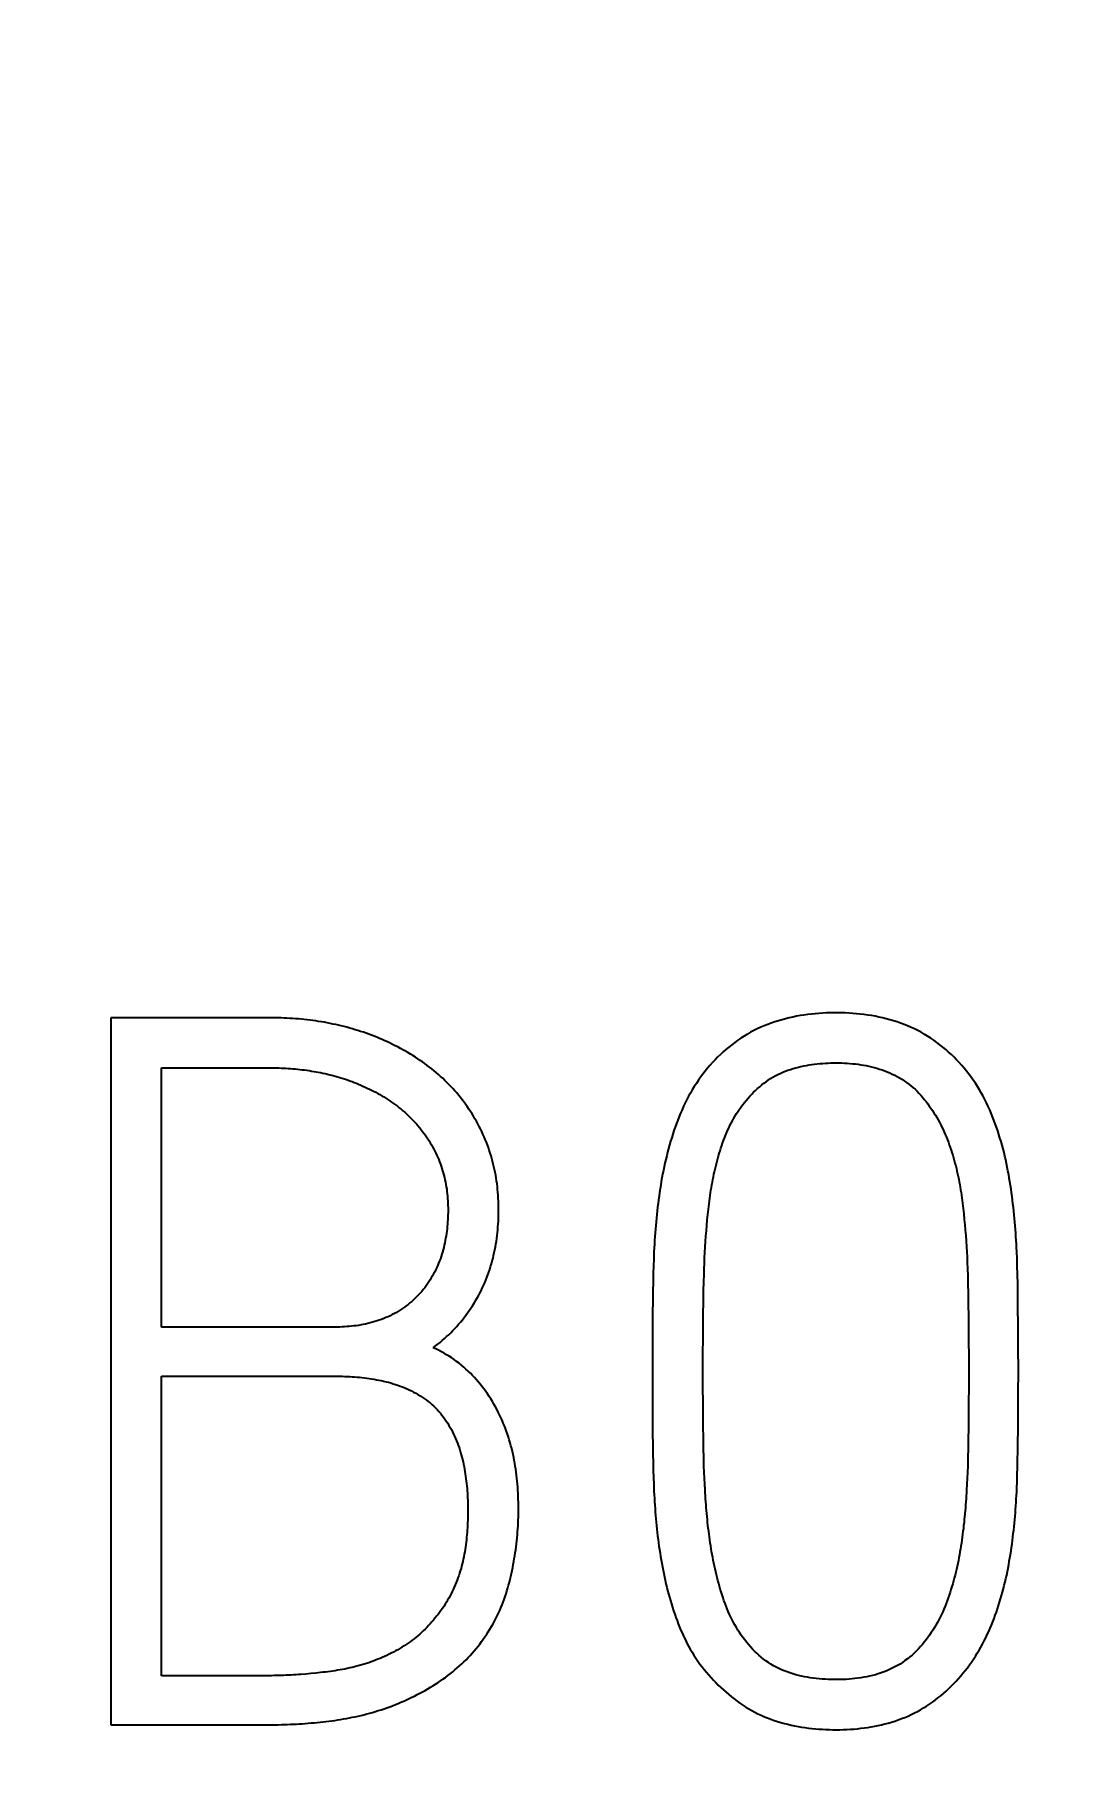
# Model space of a CAD drawing. Extents: x 0 to 420, y 0 to 297.
# Drawn here: x 134.59 to 136.938, y 169.055 to 172.96 of the extents above; entities that cross this region are included whole.
import ezdxf
from ezdxf.enums import TextEntityAlignment as Align

# ---------------------------------------------------------------- set-up
doc = ezdxf.new("R2010")
doc.units = 0
doc.header["$LTSCALE"] = 23.1
doc.layers.add('10100_DIM_FRONT', color=7, linetype='CONTINUOUS')
doc.layers.add('10500_FRONT_LABELING', color=7, linetype='CONTINUOUS')
doc.dimstyles.get("Standard").update_dxf_attribs({"dimtxt": 2.5, "dimasz": 2.5, "dimexe": 1.25, "dimexo": 0.625, "dimtad": 1, "dimcen": 2.5, "dimazin": 3, "dimtfac": 1, "dimtmove": 0, "dimatfit": 3})

# ---------------------------------------------------------------- blocks, each defined once
blk = doc.blocks.new('*D0')
at = {"layer": '10100_DIM_FRONT', "linetype": 'CONTINUOUS'}
for p, q in [((109.270844, 186.639203), (109.270844, 130.967761)), ((144.770844, 186.639203), (144.770844, 130.967761)), ((109.270844, 132.967761), (127.020844, 132.967761)), ((144.770844, 132.967761), (127.020844, 132.967761))]:
    blk.add_line(p, q, dxfattribs=at)
for points in [[(112.770844, 133.467761), (109.270844, 132.967761), (112.770844, 132.467761)], [(141.270844, 132.467761), (144.770844, 132.967761), (141.270844, 133.467761)]]:
    blk.add_solid(points, dxfattribs=at)
blk.add_text('35,5', height=3.5, dxfattribs=at).set_placement((123.190186, 133.842761), (132.690186, 133.842761), align=Align.FIT)

msp = doc.modelspace()

# ---------------------------------------------------------------- linework, layer by layer
at = {"layer": '10500_FRONT_LABELING', "color": 7, "linetype": 'CONTINUOUS'}
for p, q in [((134.7628, 170.738), (134.7628, 169.1402)), ((134.8771, 170.039), (134.8771, 170.6248)), ((136.1096, 170.2688), (136.1107, 170.2811)), ((136.6903, 170.2945), (136.6915, 170.2823)), ((136.6915, 170.2823), (136.6926, 170.2701)), ((136.1067, 170.2321), (136.1076, 170.2444)), ((136.1076, 170.2444), (136.1086, 170.2566)), ((136.1086, 170.2566), (136.1096, 170.2688)), ((136.6926, 170.2701), (136.6937, 170.2579)), ((136.6937, 170.2579), (136.6946, 170.2456)), ((136.6946, 170.2456), (136.6955, 170.2334)), ((136.1047, 170.1954), (136.1053, 170.2077)), ((136.1053, 170.2077), (136.106, 170.2199)), ((136.106, 170.2199), (136.1067, 170.2321)), ((136.6955, 170.2334), (136.6963, 170.2211)), ((136.6963, 170.2211), (136.697, 170.2088)), ((136.697, 170.2088), (136.6976, 170.1966)), ((136.8106, 170.1928), (136.81, 170.2095)), ((135.9885, 170.1597), (135.9882, 170.1429)), ((135.989, 170.1764), (135.9885, 170.1597)), ((136.1033, 170.1587), (136.1037, 170.1709)), ((136.1037, 170.1709), (136.1042, 170.1832)), ((136.1042, 170.1832), (136.1047, 170.1954)), ((136.6976, 170.1966), (136.6981, 170.1843)), ((136.6981, 170.1843), (136.6986, 170.1719)), ((136.6986, 170.1719), (136.6992, 170.1535)), ((136.8111, 170.1761), (136.8106, 170.1928)), ((136.8116, 170.1594), (136.8111, 170.1761)), ((136.8121, 170.1343), (136.8116, 170.1594)), ((135.9882, 170.1429), (135.9878, 170.1178)), ((136.102, 170.0974), (136.1024, 170.1219)), ((136.1024, 170.1219), (136.1028, 170.1403)), ((136.1028, 170.1403), (136.1033, 170.1587)), ((136.6992, 170.1535), (136.6996, 170.135)), ((136.6996, 170.135), (136.7, 170.1165)), ((136.8127, 170.0925), (136.8121, 170.1343)), ((135.9878, 170.1178), (135.987, 170.0508)), ((136.1016, 170.0667), (136.102, 170.0974)), ((136.7, 170.1165), (136.7004, 170.0919)), ((136.7004, 170.0919), (136.7009, 170.0611)), ((136.8133, 170.0339), (136.8127, 170.0925)), ((135.987, 170.0508), (135.9866, 170.0005)), ((136.1012, 170.0361), (136.1016, 170.0667)), ((136.7009, 170.0611), (136.7012, 170.0303)), ((135.2693, 170.039), (134.8771, 170.039)), ((136.1009, 169.9809), (136.101, 170.0115)), ((136.101, 170.0115), (136.1012, 170.0361)), ((136.7012, 170.0303), (136.7013, 170.0056)), ((136.7013, 170.0056), (136.7015, 169.9748)), ((136.8135, 169.9837), (136.8133, 170.0339)), ((135.9866, 170.0005), (135.9865, 169.9258)), ((136.1008, 169.9502), (136.1009, 169.9809)), ((136.7015, 169.9748), (136.7015, 169.9258)), ((136.8136, 169.9502), (136.8135, 169.9837)), ((134.8771, 169.2512), (134.8771, 169.928)), ((135.9865, 169.9258), (135.9867, 169.871)), ((136.1009, 169.8989), (136.1008, 169.9502)), ((136.7015, 169.9258), (136.7015, 169.8989)), ((136.8135, 169.8786), (136.8136, 169.9502)), ((136.101, 169.8721), (136.1009, 169.8989)), ((136.7015, 169.8989), (136.7013, 169.8721)), ((135.9867, 169.871), (135.9871, 169.8163)), ((136.1012, 169.8453), (136.101, 169.8721)), ((136.7013, 169.8721), (136.7011, 169.8452)), ((136.8131, 169.8235), (136.8135, 169.8786)), ((135.9871, 169.8163), (135.9878, 169.7538)), ((136.1015, 169.8184), (136.1012, 169.8453)), ((136.1019, 169.7849), (136.1015, 169.8184)), ((136.7008, 169.8116), (136.7004, 169.7848)), ((136.7011, 169.8452), (136.7008, 169.8116)), ((136.8124, 169.7606), (136.8131, 169.8235)), ((136.1023, 169.7647), (136.1019, 169.7849)), ((136.7004, 169.7848), (136.7001, 169.7646)), ((135.9878, 169.7538), (135.9882, 169.7304)), ((135.9882, 169.7304), (135.9886, 169.7148)), ((136.1027, 169.7446), (136.1023, 169.7647)), ((136.1032, 169.7245), (136.1027, 169.7446)), ((136.6996, 169.7445), (136.6991, 169.7244)), ((136.7001, 169.7646), (136.6996, 169.7445)), ((136.8117, 169.7213), (136.812, 169.737)), ((136.812, 169.737), (136.8124, 169.7606)), ((135.9886, 169.7148), (135.989, 169.6992)), ((135.989, 169.6992), (135.9895, 169.6836)), ((136.1037, 169.7111), (136.1032, 169.7245)), ((136.1042, 169.6977), (136.1037, 169.7111)), ((136.1048, 169.6843), (136.1042, 169.6977)), ((136.6981, 169.6975), (136.6975, 169.6841)), ((136.6987, 169.7109), (136.6981, 169.6975)), ((136.6991, 169.7244), (136.6987, 169.7109)), ((136.8108, 169.6898), (136.8113, 169.7055)), ((136.8113, 169.7055), (136.8117, 169.7213)), ((135.9895, 169.6836), (135.9902, 169.668)), ((136.1055, 169.6709), (136.1048, 169.6843)), ((135.1202, 169.2512), (134.8771, 169.2512)), ((135.2146, 169.256), (135.2035, 169.255)), ((135.2257, 169.257), (135.2146, 169.256)), ((134.7628, 169.1402), (135.1214, 169.1402))]:
    msp.add_line(p, q, dxfattribs=at)
for points in [[(136.81, 170.2095), (136.8096, 170.2179), (136.8091, 170.2262), (136.8087, 170.2346), (136.8081, 170.2429), (136.8076, 170.2512), (136.807, 170.2596), (136.8063, 170.2679), (136.8056, 170.2762), (136.8049, 170.2845), (136.8041, 170.2928), (136.8033, 170.3012), (136.8024, 170.3095), (136.8014, 170.3178), (136.8004, 170.3261), (136.7994, 170.3344), (136.7983, 170.3426), (136.7971, 170.3509), (136.7959, 170.3592), (136.7946, 170.3675), (136.7932, 170.3757), (136.7918, 170.384), (136.7902, 170.3923), (136.7886, 170.4005), (136.7869, 170.4088), (136.7851, 170.417), (136.7832, 170.4252), (136.7812, 170.4334), (136.779, 170.4417), (136.7768, 170.4499), (136.7745, 170.458), (136.7721, 170.4662), (136.7696, 170.4744), (136.7669, 170.4824), (136.7642, 170.4905), (136.7614, 170.4985), (136.7584, 170.5065), (136.7554, 170.5144), (136.7522, 170.5222), (136.7488, 170.53), (136.7453, 170.5377), (136.7417, 170.5454), (136.7379, 170.553), (136.734, 170.5605), (136.7298, 170.568), (136.7255, 170.5753), (136.721, 170.5826), (136.7164, 170.5898), (136.7116, 170.5968), (136.7067, 170.6038), (136.7016, 170.6106), (136.6964, 170.6173), (136.6911, 170.6238), (136.6856, 170.6303), (136.68, 170.6366), (136.6742, 170.6427), (136.6683, 170.6488), (136.6623, 170.6547), (136.6561, 170.6605), (136.6497, 170.6661), (136.6432, 170.6716), (136.6365, 170.6769), (136.6296, 170.6821), (136.6227, 170.6871), (136.6156, 170.6918), (136.6084, 170.6964), (136.6011, 170.7008), (136.5938, 170.705), (136.5863, 170.7089), (136.5787, 170.7126), (136.5711, 170.7162), (136.5633, 170.7195), (136.5555, 170.7227), (136.5475, 170.7257), (136.5395, 170.7284), (136.5313, 170.731), (136.5231, 170.7334), (136.5149, 170.7357), (136.5066, 170.7377), (136.4982, 170.7396), (136.4899, 170.7412), (136.4815, 170.7427), (136.4731, 170.744), (136.4647, 170.7452), (136.4563, 170.7462), (136.4479, 170.747), (136.4395, 170.7477), (136.431, 170.7483), (136.4226, 170.7487), (136.4141, 170.7489), (136.4056, 170.7491), (136.3971, 170.7491), (136.3886, 170.7489), (136.3801, 170.7487), (136.3715, 170.7483), (136.363, 170.7477), (136.3545, 170.747), (136.346, 170.7462), (136.3376, 170.7452), (136.3292, 170.744), (136.3208, 170.7427), (136.3125, 170.7412), (136.3042, 170.7396), (136.296, 170.7377), (136.2877, 170.7357), (136.2795, 170.7335), (136.2714, 170.7312), (136.2633, 170.7286), (136.2552, 170.7258), (136.2472, 170.7228), (136.2393, 170.7196), (136.2314, 170.7163), (136.2237, 170.7127), (136.2161, 170.7089), (136.2086, 170.705), (136.2012, 170.7008), (136.1939, 170.6964), (136.1868, 170.6919), (136.1798, 170.6871), (136.1729, 170.6822), (136.1661, 170.6771), (136.1595, 170.6718), (136.1529, 170.6663), (136.1465, 170.6606), (136.1402, 170.6548), (136.1341, 170.6489), (136.1282, 170.6428), (136.1224, 170.6366), (136.1167, 170.6302), (136.1112, 170.6238), (136.1059, 170.6172), (136.1007, 170.6105), (136.0956, 170.6037), (136.0907, 170.5968), (136.0859, 170.5897), (136.0812, 170.5825), (136.0768, 170.5753), (136.0725, 170.5679), (136.0684, 170.5605), (136.0644, 170.553), (136.0606, 170.5454), (136.057, 170.5378), (136.0536, 170.5301), (136.0502, 170.5223), (136.047, 170.5145), (136.044, 170.5067), (136.041, 170.4988), (136.0382, 170.4908), (136.0354, 170.4828), (136.0328, 170.4748), (136.0303, 170.4668), (136.0278, 170.4587), (136.0255, 170.4505), (136.0232, 170.4424), (136.021, 170.4342), (136.0189, 170.4259), (136.0169, 170.4177), (136.015, 170.4094), (136.0132, 170.4012), (136.0115, 170.3929), (136.0098, 170.3846), (136.0083, 170.3763), (136.0068, 170.3681), (136.0054, 170.3598), (136.0041, 170.3515), (136.0028, 170.3432), (136.0016, 170.3349), (136.0005, 170.3266), (135.9994, 170.3183)], [(135.4912, 169.9924), (135.4965, 169.9963), (135.5017, 170.0003), (135.5068, 170.0044), (135.5118, 170.0086), (135.5167, 170.0129), (135.5215, 170.0173), (135.5263, 170.0217), (135.531, 170.0262), (135.5355, 170.0309), (135.54, 170.0356), (135.5444, 170.0404), (135.5487, 170.0452), (135.553, 170.0502), (135.5571, 170.0552), (135.5612, 170.0603), (135.5651, 170.0655), (135.569, 170.0708), (135.5728, 170.0762), (135.5765, 170.0816), (135.5801, 170.0871), (135.5836, 170.0927), (135.587, 170.0983), (135.5902, 170.1039), (135.5934, 170.1096), (135.5965, 170.1154), (135.5994, 170.1212), (135.6022, 170.127), (135.605, 170.1329), (135.6076, 170.1389), (135.6101, 170.1449), (135.6125, 170.1509), (135.6148, 170.157), (135.617, 170.1632), (135.6191, 170.1694), (135.6211, 170.1756), (135.623, 170.1819), (135.6247, 170.1883), (135.6264, 170.1946), (135.6279, 170.201), (135.6293, 170.2074), (135.6306, 170.2138), (135.6318, 170.2202), (135.633, 170.2266), (135.634, 170.233), (135.6349, 170.2394), (135.6357, 170.2459), (135.6364, 170.2523), (135.6371, 170.2588), (135.6376, 170.2653), (135.6381, 170.2717), (135.6385, 170.2782), (135.6388, 170.2847), (135.639, 170.2912), (135.6391, 170.2977), (135.6391, 170.3042), (135.6391, 170.3108), (135.6389, 170.3173), (135.6387, 170.3238), (135.6384, 170.3304), (135.638, 170.3369), (135.6375, 170.3435), (135.6369, 170.35), (135.6362, 170.3565), (135.6355, 170.3629), (135.6346, 170.3694), (135.6336, 170.3758), (135.6325, 170.3822), (135.6313, 170.3885), (135.63, 170.3949), (135.6286, 170.4012), (135.6271, 170.4074), (135.6255, 170.4137), (135.6238, 170.4199), (135.622, 170.4261), (135.6201, 170.4323), (135.6181, 170.4385), (135.6159, 170.4446), (135.6137, 170.4507), (135.6114, 170.4567), (135.6089, 170.4628), (135.6064, 170.4688), (135.6037, 170.4748), (135.6009, 170.4807), (135.5981, 170.4866), (135.5951, 170.4925), (135.5921, 170.4983), (135.5889, 170.504), (135.5857, 170.5097), (135.5824, 170.5153), (135.579, 170.5208), (135.5755, 170.5263), (135.5719, 170.5317), (135.5683, 170.5371), (135.5645, 170.5424), (135.5607, 170.5476), (135.5568, 170.5528), (135.5528, 170.5579), (135.5487, 170.563), (135.5445, 170.568), (135.5402, 170.5729), (135.5358, 170.5777), (135.5314, 170.5825), (135.5268, 170.5873), (135.5222, 170.592), (135.5175, 170.5965), (135.5127, 170.6011), (135.5079, 170.6055), (135.503, 170.6098), (135.4981, 170.6141), (135.4931, 170.6183), (135.488, 170.6224), (135.4829, 170.6264), (135.4777, 170.6303), (135.4725, 170.6342), (135.4672, 170.638), (135.4618, 170.6417), (135.4564, 170.6453), (135.4509, 170.6489), (135.4454, 170.6524), (135.4399, 170.6558), (135.4343, 170.6592), (135.4286, 170.6624), (135.4229, 170.6657), (135.4171, 170.6688), (135.4113, 170.6719), (135.4055, 170.6748), (135.3996, 170.6778), (135.3937, 170.6806), (135.3878, 170.6834), (135.3818, 170.686), (135.3759, 170.6886), (135.3699, 170.6912), (135.3639, 170.6937), (135.3578, 170.6961), (135.3518, 170.6984), (135.3457, 170.7006), (135.3396, 170.7028), (135.3334, 170.705), (135.3273, 170.707), (135.3211, 170.709), (135.3149, 170.7109), (135.3087, 170.7128), (135.3025, 170.7146), (135.2962, 170.7163), (135.2899, 170.7179), (135.2836, 170.7195), (135.2773, 170.721), (135.271, 170.7225), (135.2646, 170.7238), (135.2582, 170.7251), (135.2518, 170.7264), (135.2453, 170.7276), (135.2389, 170.7287), (135.2324, 170.7297), (135.2259, 170.7307), (135.2194, 170.7316), (135.2129, 170.7325), (135.2064, 170.7332), (135.1999, 170.734), (135.1934, 170.7346), (135.1868, 170.7352), (135.1803, 170.7357), (135.1738, 170.7362), (135.1672, 170.7366), (135.1607, 170.737), (135.1542, 170.7373), (135.1476, 170.7376), (135.1411, 170.7377), (135.1345, 170.7379), (135.1279, 170.738), (134.7628, 170.738)], [(136.1107, 170.2811), (136.1119, 170.2933), (136.1126, 170.2994), (136.1133, 170.3055), (136.114, 170.3116), (136.1147, 170.3177), (136.1155, 170.3238), (136.1163, 170.3299), (136.1172, 170.336), (136.1181, 170.3421), (136.119, 170.3481), (136.12, 170.3542), (136.121, 170.3602), (136.1221, 170.3662), (136.1232, 170.3722), (136.1244, 170.3782), (136.1256, 170.3842), (136.1269, 170.3901), (136.1283, 170.3961), (136.1297, 170.402), (136.1312, 170.4079), (136.1327, 170.4138), (136.1343, 170.4197), (136.1359, 170.4256), (136.1376, 170.4314), (136.1394, 170.4373), (136.1413, 170.4431), (136.1432, 170.4489), (136.1452, 170.4546), (136.1473, 170.4604), (136.1494, 170.4661), (136.1517, 170.4718), (136.1541, 170.4775), (136.1565, 170.4831), (136.1591, 170.4887), (136.1618, 170.4943), (136.1646, 170.4998), (136.1675, 170.5053), (136.1706, 170.5107), (136.1737, 170.5161), (136.177, 170.5213), (136.1803, 170.5265), (136.1838, 170.5316), (136.1874, 170.5366), (136.191, 170.5416), (136.1948, 170.5465), (136.1987, 170.5513), (136.2027, 170.556), (136.2068, 170.5606), (136.2111, 170.5652), (136.2154, 170.5696), (136.2199, 170.5739), (136.2244, 170.5781), (136.2291, 170.5822), (136.2338, 170.5861), (136.2386, 170.5899), (136.2436, 170.5935), (136.2486, 170.597), (136.2537, 170.6004), (136.259, 170.6036), (136.2644, 170.6066), (136.2699, 170.6095), (136.2755, 170.6122), (136.2812, 170.6147), (136.287, 170.617), (136.2928, 170.6192), (136.2986, 170.6212), (136.3045, 170.6231), (136.3105, 170.6248), (136.3164, 170.6263), (136.3224, 170.6278), (136.3285, 170.6291), (136.3345, 170.6302), (136.3406, 170.6313), (136.3467, 170.6322), (136.3529, 170.6331), (136.3591, 170.6338), (136.3653, 170.6344), (136.3715, 170.6349), (136.3776, 170.6353), (136.3838, 170.6356), (136.39, 170.6358), (136.3962, 170.6359), (136.4023, 170.6359), (136.4085, 170.6358), (136.4146, 170.6357), (136.4208, 170.6354), (136.4269, 170.6351), (136.433, 170.6347), (136.4392, 170.6341), (136.4453, 170.6335), (136.4514, 170.6327), (136.4575, 170.6318), (136.4635, 170.6309), (136.4696, 170.6297), (136.4757, 170.6285), (136.4817, 170.6271), (136.4878, 170.6255), (136.4938, 170.6239), (136.4998, 170.6221), (136.5057, 170.6201), (136.5115, 170.618), (136.5173, 170.6157), (136.523, 170.6133), (136.5287, 170.6107), (136.5342, 170.608), (136.5397, 170.6051), (136.5451, 170.6021), (136.5505, 170.5988), (136.5557, 170.5954), (136.5609, 170.5919), (136.5659, 170.5882), (136.5708, 170.5843), (136.5755, 170.5803), (136.5801, 170.5762), (136.5846, 170.5719), (136.5889, 170.5675), (136.5931, 170.563), (136.5972, 170.5583), (136.6011, 170.5535), (136.605, 170.5486), (136.6087, 170.5436), (136.6124, 170.5385), (136.616, 170.5334), (136.6194, 170.5283), (136.6228, 170.5231), (136.6261, 170.5178), (136.6292, 170.5125), (136.6323, 170.5071), (136.6352, 170.5017), (136.6381, 170.4963), (136.6408, 170.4907), (136.6435, 170.4852), (136.6461, 170.4796), (136.6485, 170.4739), (136.6509, 170.4682), (136.6532, 170.4624), (136.6554, 170.4566), (136.6576, 170.4508), (136.6597, 170.4449), (136.6616, 170.439), (136.6635, 170.4331), (136.6654, 170.4272), (136.6671, 170.4212), (136.6688, 170.4153)], [(134.8771, 170.6248), (135.1267, 170.6248), (135.132, 170.6247), (135.1373, 170.6246), (135.1426, 170.6245), (135.1479, 170.6243), (135.1532, 170.6241), (135.1585, 170.6238), (135.1638, 170.6235), (135.1691, 170.6231), (135.1743, 170.6227), (135.1796, 170.6222), (135.1848, 170.6217), (135.1901, 170.6212), (135.1953, 170.6206), (135.2005, 170.6199), (135.2057, 170.6192), (135.2109, 170.6184), (135.2161, 170.6176), (135.2213, 170.6168), (135.2265, 170.6159), (135.2316, 170.6149), (135.2368, 170.6139), (135.2419, 170.6128), (135.2471, 170.6117), (135.2522, 170.6105), (135.2573, 170.6093), (135.2624, 170.608), (135.2675, 170.6066), (135.2726, 170.6052), (135.2777, 170.6037), (135.2827, 170.6022), (135.2878, 170.6006), (135.2928, 170.599), (135.2979, 170.5973), (135.3029, 170.5955), (135.3079, 170.5937), (135.3129, 170.5918), (135.3179, 170.5898), (135.3228, 170.5878), (135.3277, 170.5857), (135.3326, 170.5836), (135.3375, 170.5814), (135.3423, 170.5792), (135.3471, 170.5769), (135.3519, 170.5745), (135.3566, 170.5721), (135.3613, 170.5696), (135.3659, 170.5671), (135.3705, 170.5645), (135.3751, 170.5618), (135.3796, 170.559), (135.3841, 170.5562), (135.3886, 170.5534), (135.393, 170.5504), (135.3974, 170.5474), (135.4018, 170.5443), (135.4061, 170.5412), (135.4103, 170.5379), (135.4145, 170.5346), (135.4187, 170.5313), (135.4228, 170.5278), (135.4268, 170.5243), (135.4308, 170.5208), (135.4347, 170.5171), (135.4386, 170.5135), (135.4423, 170.5097), (135.446, 170.5059), (135.4496, 170.502), (135.4532, 170.4981), (135.4567, 170.4941), (135.4601, 170.4901), (135.4634, 170.4859), (135.4667, 170.4817), (135.4699, 170.4775), (135.473, 170.4732), (135.476, 170.4688), (135.479, 170.4643), (135.4819, 170.4598), (135.4847, 170.4553), (135.4874, 170.4506), (135.49, 170.446), (135.4925, 170.4413), (135.4949, 170.4366), (135.4973, 170.4318), (135.4995, 170.427), (135.5017, 170.4221), (135.5037, 170.4173), (135.5057, 170.4124), (135.5075, 170.4074), (135.5093, 170.4024), (135.511, 170.3974), (135.5125, 170.3923), (135.514, 170.3872), (135.5154, 170.3821), (135.5167, 170.3769), (135.5179, 170.3717), (135.519, 170.3664), (135.52, 170.3612), (135.5209, 170.3559), (135.5217, 170.3506), (135.5224, 170.3453), (135.523, 170.3401), (135.5235, 170.3348), (135.5239, 170.3295), (135.5242, 170.3242), (135.5245, 170.3189), (135.5247, 170.3136), (135.5248, 170.3084), (135.5248, 170.3031), (135.5248, 170.2978), (135.5247, 170.2925), (135.5245, 170.2872), (135.5243, 170.2819), (135.5239, 170.2766), (135.5235, 170.2713), (135.5231, 170.266), (135.5225, 170.2607), (135.5219, 170.2554), (135.5211, 170.2501), (135.5203, 170.2448), (135.5194, 170.2395), (135.5184, 170.2343), (135.5174, 170.2291), (135.5162, 170.2239), (135.515, 170.2187), (135.5136, 170.2136), (135.5122, 170.2085), (135.5107, 170.2034), (135.5091, 170.1984), (135.5074, 170.1933), (135.5055, 170.1884), (135.5036, 170.1834), (135.5016, 170.1785), (135.4994, 170.1736), (135.4972, 170.1687), (135.4948, 170.1639), (135.4923, 170.1592), (135.4897, 170.1545), (135.487, 170.1499), (135.4842, 170.1454), (135.4813, 170.1409), (135.4783, 170.1365), (135.4752, 170.1322), (135.472, 170.128), (135.4687, 170.1238), (135.4653, 170.1197), (135.4618, 170.1157), (135.4582, 170.1118), (135.4545, 170.1079), (135.4506, 170.1042), (135.4467, 170.1005), (135.4428, 170.0969), (135.4387, 170.0935), (135.4346, 170.0901), (135.4304, 170.0868), (135.4261, 170.0837), (135.4217, 170.0807), (135.4173, 170.0777), (135.4128, 170.0749), (135.4083, 170.0722), (135.4036, 170.0696), (135.3989, 170.0671), (135.3941, 170.0647), (135.3892, 170.0624), (135.3843, 170.0603), (135.3794, 170.0582), (135.3744, 170.0563), (135.3694, 170.0545), (135.3643, 170.0528), (135.3592, 170.0512), (135.3541, 170.0497), (135.3489, 170.0483), (135.3438, 170.047), (135.3386, 170.0459), (135.3333, 170.0448), (135.3281, 170.0438), (135.3228, 170.0429), (135.3175, 170.0421), (135.3121, 170.0415), (135.3068, 170.0408), (135.3015, 170.0403), (135.2961, 170.0399), (135.2908, 170.0396), (135.2854, 170.0393), (135.28, 170.0391), (135.2747, 170.039), (135.2693, 170.039)], [(136.6688, 170.4153), (136.6704, 170.4093), (136.672, 170.4033), (136.6735, 170.3974), (136.6749, 170.3914), (136.6763, 170.3854), (136.6776, 170.3794), (136.6788, 170.3734), (136.68, 170.3673), (136.6811, 170.3613), (136.6821, 170.3553), (136.6831, 170.3492), (136.6841, 170.3432), (136.685, 170.3371), (136.6859, 170.331), (136.6867, 170.325), (136.6875, 170.3189), (136.6882, 170.3128), (136.6889, 170.3067), (136.6896, 170.3006), (136.6903, 170.2945)], [(135.9994, 170.3183), (135.9984, 170.3099), (135.9974, 170.3016), (135.9965, 170.2933), (135.9956, 170.285), (135.9948, 170.2766), (135.9941, 170.2683), (135.9934, 170.26), (135.9927, 170.2516), (135.9921, 170.2433), (135.9916, 170.2349), (135.9911, 170.2266), (135.9906, 170.2182), (135.9902, 170.2099), (135.9899, 170.2015), (135.9895, 170.1932), (135.989, 170.1764)], [(135.1214, 169.1402), (135.1282, 169.1403), (135.1349, 169.1404), (135.1417, 169.1405), (135.1484, 169.1406), (135.1552, 169.1408), (135.1619, 169.141), (135.1687, 169.1413), (135.1754, 169.1416), (135.1821, 169.1419), (135.1888, 169.1423), (135.1955, 169.1427), (135.2022, 169.1432), (135.2089, 169.1437), (135.2156, 169.1443), (135.2223, 169.1448), (135.229, 169.1455), (135.2357, 169.1462), (135.2423, 169.1469), (135.249, 169.1477), (135.2556, 169.1485), (135.2623, 169.1494), (135.2689, 169.1503), (135.2755, 169.1513), (135.2821, 169.1524), (135.2887, 169.1535), (135.2953, 169.1546), (135.3019, 169.1559), (135.3085, 169.1572), (135.3151, 169.1586), (135.3216, 169.16), (135.3282, 169.1615), (135.3347, 169.1631), (135.3412, 169.1648), (135.3477, 169.1665), (135.3542, 169.1683), (135.3607, 169.1702), (135.3672, 169.1722), (135.3737, 169.1742), (135.3801, 169.1764), (135.3865, 169.1786), (135.393, 169.1809), (135.3994, 169.1833), (135.4057, 169.1858), (135.4121, 169.1884), (135.4184, 169.191), (135.4246, 169.1937), (135.4308, 169.1965), (135.437, 169.1994), (135.4431, 169.2023), (135.4492, 169.2053), (135.4553, 169.2084), (135.4613, 169.2116), (135.4673, 169.2148), (135.4732, 169.2181), (135.4791, 169.2215), (135.4849, 169.2249), (135.4907, 169.2284), (135.4965, 169.2321), (135.5022, 169.2358), (135.5078, 169.2396), (135.5134, 169.2434), (135.519, 169.2474), (135.5245, 169.2515), (135.5299, 169.2557), (135.5353, 169.26), (135.5405, 169.2643), (135.5457, 169.2688), (135.5507, 169.2733), (135.5557, 169.2779), (135.5606, 169.2825), (135.5654, 169.2873), (135.5701, 169.2921), (135.5747, 169.2971), (135.5792, 169.302), (135.5836, 169.3071), (135.588, 169.3123), (135.5922, 169.3175), (135.5964, 169.3228), (135.6004, 169.3282), (135.6044, 169.3337), (135.6083, 169.3392), (135.6121, 169.3448), (135.6158, 169.3505), (135.6194, 169.3563), (135.6229, 169.3622), (135.6264, 169.3681), (135.6297, 169.3741), (135.6329, 169.3801), (135.6359, 169.3862), (135.6389, 169.3923), (135.6417, 169.3985), (135.6443, 169.4047), (135.6469, 169.411), (135.6493, 169.4173), (135.6517, 169.4236), (135.6539, 169.43), (135.656, 169.4364), (135.658, 169.4429), (135.6599, 169.4494), (135.6617, 169.4559), (135.6634, 169.4625), (135.6651, 169.4691), (135.6666, 169.4757), (135.6681, 169.4824), (135.6695, 169.489), (135.6709, 169.4957), (135.6722, 169.5024), (135.6734, 169.5091), (135.6745, 169.5157), (135.6756, 169.5224), (135.6767, 169.5291), (135.6777, 169.5358), (135.6786, 169.5425), (135.6794, 169.5492), (135.6802, 169.5559), (135.6809, 169.5626), (135.6815, 169.5693), (135.6821, 169.576), (135.6825, 169.5828), (135.6829, 169.5895), (135.6833, 169.5962), (135.6835, 169.6029), (135.6837, 169.6096), (135.6839, 169.6164), (135.6839, 169.6231), (135.684, 169.6298), (135.6839, 169.6366), (135.6838, 169.6433), (135.6836, 169.6501), (135.6834, 169.6568), (135.6831, 169.6635), (135.6827, 169.6703), (135.6823, 169.677), (135.6817, 169.6838), (135.6811, 169.6906), (135.6804, 169.6973), (135.6797, 169.7041), (135.6788, 169.7108), (135.6779, 169.7176), (135.6768, 169.7244), (135.6757, 169.7311), (135.6745, 169.7378), (135.6732, 169.7445), (135.6718, 169.7511), (135.6703, 169.7577), (135.6687, 169.7643), (135.667, 169.7709), (135.6651, 169.7774), (135.6632, 169.7839), (135.6612, 169.7903), (135.6591, 169.7968), (135.6569, 169.8032), (135.6545, 169.8095), (135.6521, 169.8159), (135.6495, 169.8222), (135.6468, 169.8284), (135.644, 169.8347), (135.6411, 169.8409), (135.6381, 169.847), (135.6349, 169.8531), (135.6317, 169.859), (135.6284, 169.865), (135.6249, 169.8708), (135.6214, 169.8766), (135.6177, 169.8822), (135.614, 169.8878), (135.6101, 169.8934), (135.6062, 169.8988), (135.6021, 169.9042), (135.5979, 169.9095), (135.5936, 169.9147), (135.5892, 169.9198), (135.5847, 169.9248), (135.58, 169.9298), (135.5752, 169.9346), (135.5703, 169.9394), (135.5653, 169.944), (135.5602, 169.9486), (135.5549, 169.953), (135.5496, 169.9573), (135.5441, 169.9614), (135.5386, 169.9654), (135.533, 169.9693), (135.5273, 169.973), (135.5215, 169.9766), (135.5157, 169.98), (135.5097, 169.9833), (135.5036, 169.9865), (135.4974, 169.9895), (135.4912, 169.9924)], [(134.8771, 169.928), (135.2749, 169.928), (135.2804, 169.9279), (135.286, 169.9278), (135.2915, 169.9276), (135.2971, 169.9274), (135.3026, 169.9271), (135.3081, 169.9268), (135.3137, 169.9264), (135.3192, 169.926), (135.3247, 169.9255), (135.3302, 169.9249), (135.3357, 169.9243), (135.3412, 169.9236), (135.3466, 169.9228), (135.3521, 169.922), (135.3575, 169.9211), (135.363, 169.9201), (135.3684, 169.9191), (135.3738, 169.918), (135.3793, 169.9167), (135.3847, 169.9154), (135.3901, 169.9141), (135.3954, 169.9126), (135.4008, 169.911), (135.4061, 169.9093), (135.4114, 169.9076), (135.4167, 169.9057), (135.4219, 169.9037), (135.427, 169.9016), (135.4321, 169.8994), (135.4372, 169.8971), (135.4422, 169.8947), (135.4471, 169.8922), (135.452, 169.8895), (135.4568, 169.8867), (135.4616, 169.8838), (135.4663, 169.8808), (135.4709, 169.8776), (135.4754, 169.8743), (135.4798, 169.8709), (135.4841, 169.8675), (135.4883, 169.8638), (135.4924, 169.8601), (135.4964, 169.8563), (135.5002, 169.8524), (135.504, 169.8483), (135.5076, 169.8441), (135.5111, 169.8398), (135.5145, 169.8354), (135.5178, 169.8309), (135.5209, 169.8263), (135.524, 169.8216), (135.5269, 169.8169), (135.5297, 169.8121), (135.5324, 169.8072), (135.535, 169.8023), (135.5374, 169.7973), (135.5397, 169.7923), (135.542, 169.7872), (135.5441, 169.7821), (135.5461, 169.777), (135.548, 169.7718), (135.5498, 169.7665), (135.5515, 169.7612), (135.5531, 169.7559), (135.5546, 169.7505), (135.5561, 169.7451), (135.5574, 169.7397), (135.5587, 169.7343), (135.5599, 169.7289), (135.561, 169.7235), (135.562, 169.718), (135.5629, 169.7126), (135.5638, 169.7071), (135.5646, 169.7017), (135.5653, 169.6962), (135.566, 169.6907), (135.5666, 169.6852), (135.5672, 169.6798), (135.5677, 169.6743), (135.5681, 169.6688), (135.5685, 169.6633), (135.5688, 169.6578), (135.5691, 169.6522), (135.5693, 169.6467), (135.5694, 169.6412), (135.5696, 169.6357), (135.5696, 169.6301), (135.5697, 169.6246), (135.5696, 169.619), (135.5696, 169.6135), (135.5694, 169.6079), (135.5693, 169.6024), (135.5691, 169.5968), (135.5688, 169.5913), (135.5685, 169.5858), (135.5682, 169.5802), (135.5678, 169.5747), (135.5673, 169.5692), (135.5668, 169.5637), (135.5662, 169.5582), (135.5656, 169.5528), (135.5649, 169.5473), (135.5641, 169.5418), (135.5633, 169.5364), (135.5624, 169.5309), (135.5614, 169.5255), (135.5604, 169.5201), (135.5593, 169.5147), (135.5581, 169.5093), (135.5569, 169.5039), (135.5555, 169.4986), (135.5541, 169.4932), (135.5525, 169.4879), (135.5509, 169.4825), (135.5491, 169.4772), (135.5473, 169.472), (135.5454, 169.4667), (135.5434, 169.4616), (135.5412, 169.4564), (135.539, 169.4513), (135.5367, 169.4463), (135.5344, 169.4413), (135.5319, 169.4364), (135.5293, 169.4315), (135.5267, 169.4267), (135.5239, 169.4219), (135.5211, 169.4172), (135.5181, 169.4125), (135.5151, 169.4079), (135.512, 169.4033), (135.5088, 169.3987), (135.5056, 169.3943), (135.5022, 169.3898), (135.4988, 169.3854), (135.4953, 169.3811), (135.4917, 169.3768), (135.4881, 169.3726), (135.4844, 169.3684), (135.4806, 169.3644), (135.4768, 169.3604), (135.4729, 169.3564), (135.4689, 169.3526), (135.4649, 169.3488), (135.4608, 169.3451), (135.4566, 169.3415), (135.4524, 169.338), (135.4481, 169.3346), (135.4437, 169.3312), (135.4392, 169.3279), (135.4347, 169.3247), (135.4301, 169.3216), (135.4254, 169.3186), (135.4207, 169.3156), (135.4159, 169.3127), (135.4111, 169.3099), (135.4062, 169.3072), (135.4013, 169.3046), (135.3963, 169.302), (135.3914, 169.2995), (135.3864, 169.2971), (135.3814, 169.2948), (135.3763, 169.2926), (135.3712, 169.2904), (135.3661, 169.2883), (135.361, 169.2863), (135.3559, 169.2843), (135.3507, 169.2824), (135.3455, 169.2806), (135.3402, 169.2788), (135.335, 169.2771), (135.3297, 169.2755), (135.3243, 169.274), (135.319, 169.2725), (135.3136, 169.2711), (135.3081, 169.2698), (135.3027, 169.2686), (135.2972, 169.2674), (135.2918, 169.2663), (135.2863, 169.2653), (135.2808, 169.2643), (135.2753, 169.2634), (135.2698, 169.2625), (135.2643, 169.2617), (135.2588, 169.2609), (135.2533, 169.2602), (135.2478, 169.2595), (135.2422, 169.2588), (135.2367, 169.2582), (135.2312, 169.2576), (135.2257, 169.257)], [(135.9902, 169.668), (135.9906, 169.6602), (135.991, 169.6524), (135.9915, 169.6446), (135.992, 169.6369), (135.9925, 169.6291), (135.9931, 169.6213), (135.9937, 169.6135), (135.9944, 169.6058), (135.9952, 169.598), (135.9959, 169.5903), (135.9967, 169.5825), (135.9976, 169.5748), (135.9985, 169.567), (135.9995, 169.5593), (136.0005, 169.5515), (136.0015, 169.5438), (136.0027, 169.5361), (136.0038, 169.5283), (136.0051, 169.5206), (136.0063, 169.5129), (136.0077, 169.5052), (136.0091, 169.4975), (136.0106, 169.4898), (136.0121, 169.4821), (136.0138, 169.4744), (136.0155, 169.4667), (136.0173, 169.4591), (136.0191, 169.4514), (136.0211, 169.4437), (136.0231, 169.4361), (136.0252, 169.4284), (136.0274, 169.4208), (136.0297, 169.4132), (136.0321, 169.4056), (136.0345, 169.398), (136.0371, 169.3905), (136.0397, 169.383), (136.0424, 169.3756), (136.0452, 169.3682), (136.0482, 169.3608), (136.0512, 169.3535), (136.0544, 169.3463), (136.0577, 169.3391), (136.0611, 169.332), (136.0647, 169.3249), (136.0684, 169.3179), (136.0723, 169.311), (136.0764, 169.3041), (136.0806, 169.2973), (136.085, 169.2906), (136.0895, 169.284), (136.0941, 169.2775), (136.0989, 169.2712), (136.1038, 169.265), (136.1088, 169.2589), (136.1139, 169.2529), (136.1192, 169.247), (136.1246, 169.2412), (136.1301, 169.2355), (136.1356, 169.2299), (136.1413, 169.2245), (136.1471, 169.2191), (136.153, 169.2138), (136.159, 169.2086), (136.1652, 169.2036), (136.1714, 169.1986), (136.1778, 169.1938), (136.1843, 169.1891), (136.1909, 169.1847), (136.1976, 169.1804), (136.2043, 169.1763), (136.2112, 169.1723), (136.2182, 169.1686), (136.2252, 169.1651), (136.2324, 169.1617), (136.2396, 169.1586), (136.247, 169.1556), (136.2544, 169.1528), (136.2619, 169.1502), (136.2695, 169.1477), (136.2771, 169.1454), (136.2848, 169.1433), (136.2925, 169.1413), (136.3003, 169.1395), (136.308, 169.1379), (136.3158, 169.1364), (136.3236, 169.1351), (136.3314, 169.1339), (136.3392, 169.1328), (136.3471, 169.1319), (136.3549, 169.1311), (136.3628, 169.1305), (136.3707, 169.13), (136.3786, 169.1296), (136.3865, 169.1293), (136.3944, 169.1291), (136.4024, 169.1291), (136.4103, 169.1292), (136.4183, 169.1294), (136.4262, 169.1297), (136.4342, 169.1302), (136.4421, 169.1307), (136.45, 169.1314), (136.4578, 169.1323), (136.4656, 169.1332), (136.4734, 169.1344), (136.4812, 169.1356), (136.4889, 169.137), (136.4966, 169.1386), (136.5043, 169.1403), (136.5119, 169.1422), (136.5195, 169.1442), (136.527, 169.1464), (136.5346, 169.1488), (136.5421, 169.1513), (136.5495, 169.1541), (136.5569, 169.157), (136.5643, 169.1601), (136.5716, 169.1634), (136.5788, 169.1669), (136.5858, 169.1705), (136.5928, 169.1744), (136.5996, 169.1784), (136.6063, 169.1826), (136.6129, 169.1869), (136.6194, 169.1914), (136.6257, 169.1961), (136.632, 169.2009), (136.6381, 169.2059), (136.6442, 169.2111), (136.6502, 169.2164), (136.656, 169.2218), (136.6618, 169.2273), (136.6674, 169.233), (136.6729, 169.2388), (136.6782, 169.2446), (136.6834, 169.2506), (136.6885, 169.2567), (136.6935, 169.2628), (136.6984, 169.2691), (136.7031, 169.2754), (136.7077, 169.2819), (136.7122, 169.2884), (136.7166, 169.2951), (136.7208, 169.3018), (136.7249, 169.3087), (136.7289, 169.3156), (136.7327, 169.3226), (136.7364, 169.3296), (136.74, 169.3367), (136.7434, 169.3439), (136.7466, 169.351), (136.7498, 169.3583), (136.7528, 169.3656), (136.7558, 169.3729), (136.7586, 169.3802), (136.7613, 169.3876), (136.7639, 169.395), (136.7665, 169.4025), (136.7689, 169.41), (136.7713, 169.4175), (136.7736, 169.425), (136.7758, 169.4326), (136.7779, 169.4402), (136.7799, 169.4479), (136.7818, 169.4556)], [(136.1138, 169.5778), (136.113, 169.5844), (136.1122, 169.591), (136.1115, 169.5977), (136.1108, 169.6043), (136.1102, 169.611), (136.1095, 169.6176), (136.1089, 169.6242), (136.1083, 169.6309), (136.1078, 169.6376), (136.1073, 169.6442), (136.1068, 169.6509), (136.1063, 169.6576), (136.1059, 169.6642), (136.1055, 169.6709)], [(136.6975, 169.6841), (136.6968, 169.6707), (136.6964, 169.664), (136.696, 169.6573), (136.6955, 169.6506), (136.695, 169.6439), (136.6945, 169.6373), (136.694, 169.6306), (136.6934, 169.6239), (136.6928, 169.6172)], [(136.7818, 169.4556), (136.7837, 169.4633), (136.7855, 169.471), (136.7872, 169.4787), (136.7888, 169.4865), (136.7904, 169.4943), (136.7918, 169.5021), (136.7932, 169.5099), (136.7946, 169.5177), (136.7958, 169.5254), (136.797, 169.5332), (136.7982, 169.541), (136.7993, 169.5489), (136.8003, 169.5567), (136.8013, 169.5645), (136.8022, 169.5723), (136.8031, 169.5801), (136.8039, 169.5879), (136.8047, 169.5958), (136.8055, 169.6036), (136.8062, 169.6114), (136.8068, 169.6192), (136.8074, 169.6271), (136.808, 169.6349), (136.8085, 169.6427), (136.809, 169.6506), (136.8094, 169.6584), (136.8098, 169.6663), (136.8102, 169.6741), (136.8108, 169.6898)], [(136.6928, 169.6172), (136.6915, 169.6039), (136.6908, 169.5973), (136.69, 169.5906), (136.6893, 169.584), (136.6885, 169.5773), (136.6876, 169.5707), (136.6868, 169.564), (136.6858, 169.5574), (136.6849, 169.5508), (136.6839, 169.5442), (136.6828, 169.5376), (136.6817, 169.531), (136.6805, 169.5244), (136.6792, 169.5178), (136.678, 169.5112), (136.6766, 169.5046), (136.6752, 169.4981), (136.6737, 169.4915), (136.6721, 169.485), (136.6705, 169.4784), (136.6688, 169.4719), (136.6671, 169.4654), (136.6652, 169.4589), (136.6633, 169.4525), (136.6614, 169.446), (136.6593, 169.4396), (136.6572, 169.4332), (136.655, 169.4269), (136.6528, 169.4206), (136.6504, 169.4143), (136.6479, 169.408), (136.6454, 169.4018), (136.6427, 169.3956), (136.6399, 169.3895), (136.637, 169.3834), (136.6339, 169.3774), (136.6307, 169.3715), (136.6274, 169.3656), (136.624, 169.3598), (136.6204, 169.3541), (136.6168, 169.3485), (136.613, 169.343), (136.6091, 169.3375), (136.6051, 169.3322), (136.601, 169.327), (136.5967, 169.3218), (136.5924, 169.3168), (136.5878, 169.3119), (136.5832, 169.3071), (136.5783, 169.3024), (136.5733, 169.2979), (136.5682, 169.2935), (136.5629, 169.2892), (136.5574, 169.2852), (136.5519, 169.2813), (136.5462, 169.2776), (136.5404, 169.2742), (136.5346, 169.2709), (136.5286, 169.2679), (136.5225, 169.265), (136.5163, 169.2623), (136.51, 169.2598), (136.5036, 169.2575), (136.4971, 169.2554), (136.4906, 169.2535), (136.4841, 169.2518), (136.4775, 169.2502), (136.4709, 169.2488), (136.4643, 169.2475), (136.4577, 169.2464), (136.451, 169.2455), (136.4444, 169.2446), (136.4377, 169.2439), (136.4309, 169.2434), (136.4242, 169.2429), (136.4174, 169.2426), (136.4107, 169.2424), (136.4039, 169.2423), (136.3971, 169.2423), (136.3904, 169.2424), (136.3836, 169.2426), (136.3769, 169.243), (136.3701, 169.2434), (136.3634, 169.244), (136.3567, 169.2447), (136.3501, 169.2455), (136.3434, 169.2464), (136.3368, 169.2475), (136.3301, 169.2488), (136.3235, 169.2502), (136.3169, 169.2517), (136.3104, 169.2535), (136.3038, 169.2554), (136.2974, 169.2575), (136.291, 169.2597), (136.2847, 169.2621), (136.2785, 169.2648), (136.2724, 169.2676), (136.2664, 169.2706), (136.2604, 169.2738), (136.2546, 169.2773), (136.2489, 169.2809), (136.2433, 169.2848), (136.2378, 169.2888), (136.2325, 169.293), (136.2273, 169.2974), (136.2223, 169.3019), (136.2174, 169.3066), (136.2127, 169.3114), (136.2082, 169.3163), (136.2037, 169.3214), (136.1994, 169.3267), (136.1953, 169.332), (136.1912, 169.3375), (136.1873, 169.343), (136.1835, 169.3486), (136.1798, 169.3543), (136.1763, 169.36), (136.1729, 169.3658), (136.1697, 169.3717), (136.1666, 169.3777), (136.1637, 169.3837), (136.1608, 169.3898), (136.1581, 169.396), (136.1555, 169.4022), (136.1531, 169.4084), (136.1507, 169.4147), (136.1484, 169.4211), (136.1462, 169.4275), (136.1441, 169.4339), (136.142, 169.4404), (136.1401, 169.4468), (136.1382, 169.4533), (136.1364, 169.4598), (136.1346, 169.4663), (136.133, 169.4728), (136.1313, 169.4793), (136.1298, 169.4858), (136.1283, 169.4923), (136.1268, 169.4988), (136.1255, 169.5054), (136.1241, 169.5119), (136.1229, 169.5185), (136.1217, 169.525), (136.1205, 169.5316), (136.1194, 169.5382), (136.1184, 169.5448), (136.1174, 169.5514), (136.1164, 169.558), (136.1155, 169.5646), (136.1146, 169.5712), (136.1138, 169.5778)], [(135.1814, 169.2534), (135.1758, 169.253), (135.1703, 169.2527), (135.1647, 169.2524), (135.1592, 169.2522), (135.1536, 169.2519), (135.1481, 169.2517), (135.1425, 169.2516), (135.1369, 169.2514), (135.1314, 169.2513), (135.1258, 169.2512), (135.1202, 169.2512)], [(135.2035, 169.255), (135.1925, 169.2541), (135.1869, 169.2537), (135.1814, 169.2534)]]:
    msp.add_lwpolyline(points, dxfattribs=at)

# ---------------------------------------------------------------- dimensions: what is measured, and where the dimension line sits
at = {"layer": '10100_DIM_FRONT', "linetype": 'CONTINUOUS'}
dim = msp.add_linear_dim(base=(144.7708, 132.9678), p1=(109.2708, 186.6392), p2=(144.7708, 186.6392), dimstyle='Standard', dxfattribs=at)
dim.commit()
dim.dimension.update_dxf_attribs({"geometry": '*D0', "text_midpoint": (127.9402, 135.5928), "dimtype": 128})

doc.saveas('drawing.dxf')
